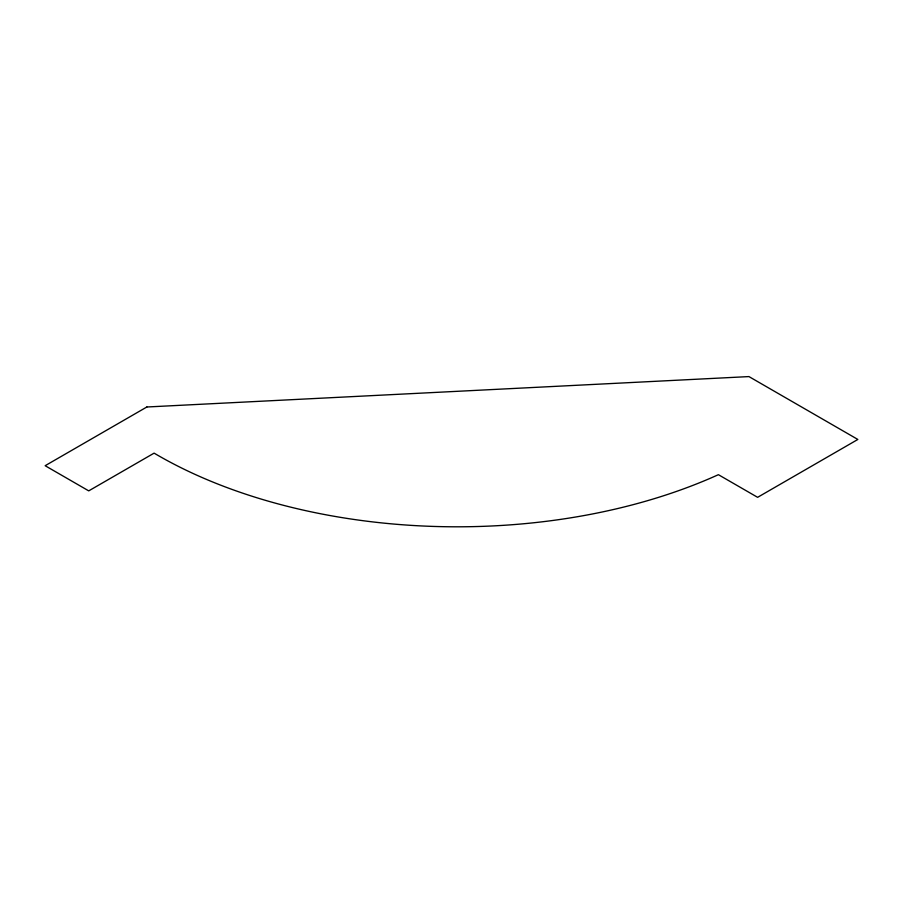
<?xml version="1.0" encoding="UTF-8"?>
<svg xmlns="http://www.w3.org/2000/svg" width="903" height="903" viewBox="0 0 903 903"><rect width="100%" height="100%" fill="white"/><g stroke="black" fill="none" stroke-linecap="round" stroke-linejoin="round"><path stroke-width="1.35" d="M146.85 406.993L45.15 465.711L88.731 490.871L154.108 453.137A423.439 244.476 0 0 0 718.393 474.685L757.617 497.327L857.85 439.456L748.948 376.585L146.85 406.993"/></g></svg>
